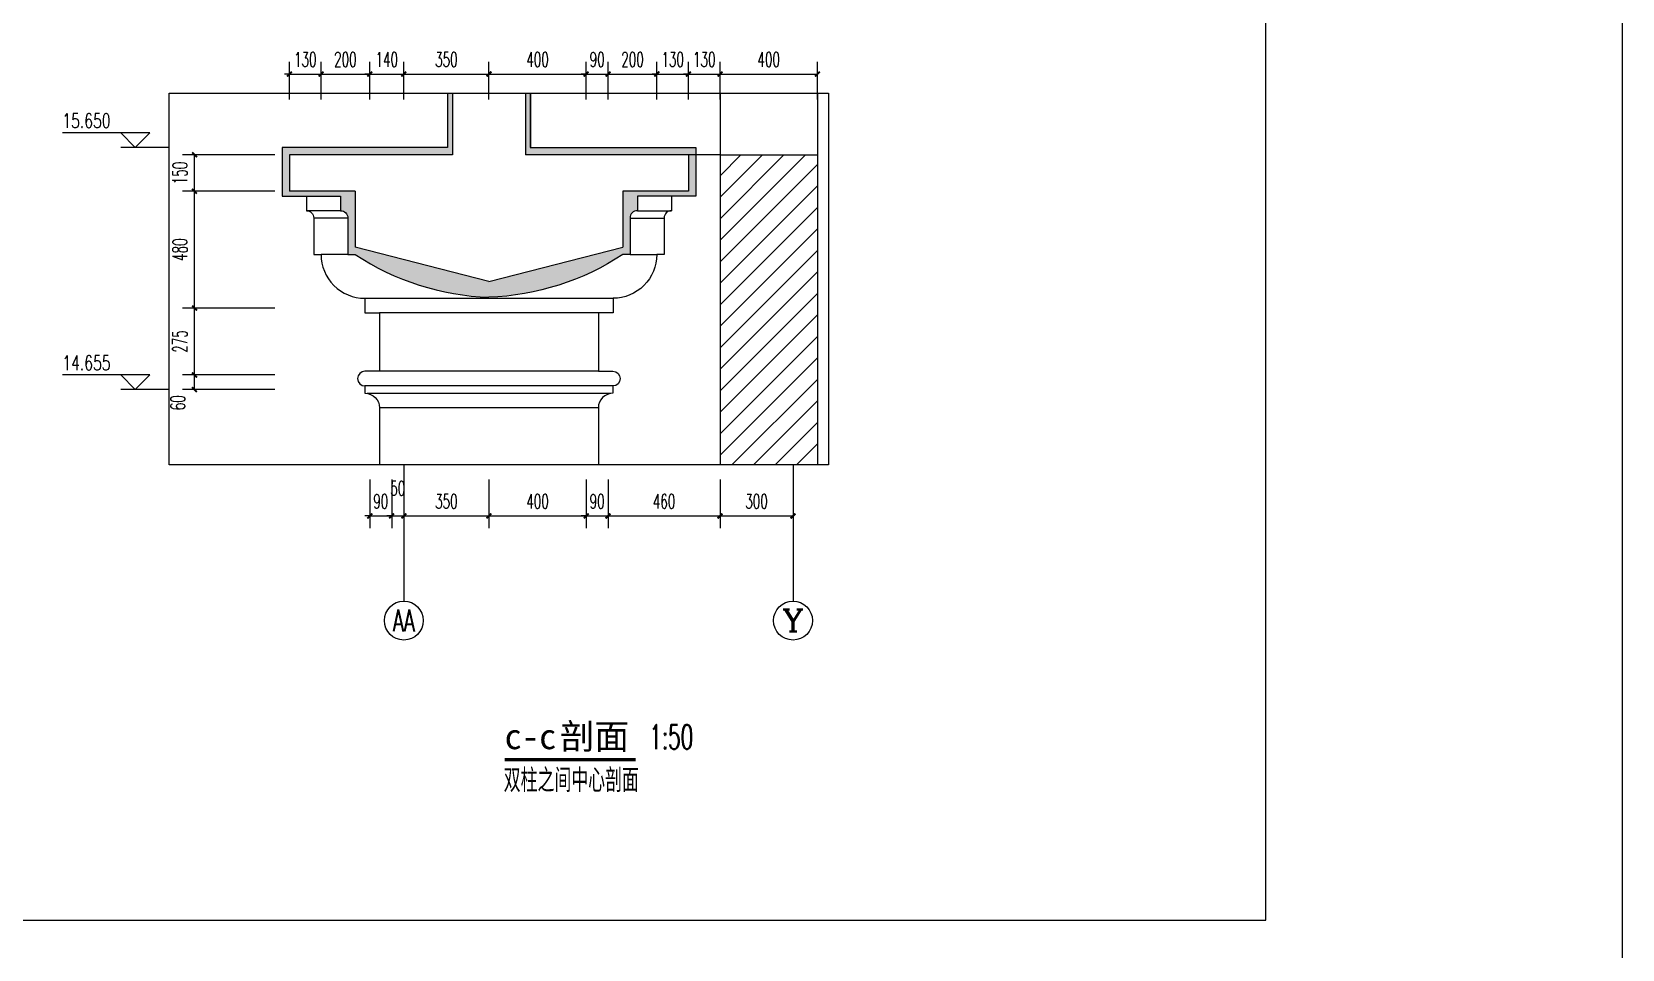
# Model space of a CAD drawing. Extents: x 0 to 125661, y -104936 to 8656.
# Drawn here: x 103498 to 110036, y -88477 to -84707 of the extents above; entities that cross this region are included whole.
import ezdxf
from ezdxf.enums import TextEntityAlignment as Align

# ---------------------------------------------------------------- set-up
doc = ezdxf.new("R2010")
doc.units = 0
doc.header["$LTSCALE"] = 800
doc.header["$MEASUREMENT"] = 0
doc.layers.get('0').update_dxf_attribs({"linetype": 'CONTINUOUS'})
doc.layers.get('Defpoints').update_dxf_attribs({"color": 1, "linetype": 'CONTINUOUS'})
for name, color, linetype in [('A-立面看线', 117, 'CONTINUOUS'), ('A-装饰构件', 197, 'CONTINUOUS'), ('AXIS', 3, 'CONTINUOUS'), ('AXIS_TEXT', 7, 'CONTINUOUS'), ('DIM_ELEV', 3, 'CONTINUOUS'), ('DIM_SYMB', 3, 'CONTINUOUS'), ('PUB_DIM', 3, 'CONTINUOUS'), ('PUB_HATCH', 8, 'CONTINUOUS'), ('PUB_TEXT', 7, 'CONTINUOUS'), ('WALL', 50, 'CONTINUOUS')]:
    doc.layers.add(name, color=color, linetype=linetype)
doc.styles.add('_TCH_AXIS', font='COMPLEX', dxfattribs={"bigfont": 'GBCBIG'})
doc.styles.add('_TCH_DIM', font='SIMPLEX', dxfattribs={"bigfont": 'GBCBIG'})
doc.styles.add('COMPLEX', font='COMPLEX')
doc.styles.add('DIM_FONT', font='SIMPLEX.shx', dxfattribs={"width": 0.6})
doc.styles.add('黑体', font='SIMHEI.TTF')
doc.dimstyles.new('DIMN20', dxfattribs={"dimscale": 0.2, "dimtxt": 300, "dimasz": 100, "dimexe": 250, "dimexo": 300, "dimgap": 150, "dimtad": 1, "dimdec": 0, "dimzin": 0, "dimdsep": 46, "dimtxsty": 'DIM_FONT', "dimblk": 'ARCHTICK', "dimcen": 0.09, "dimclrt": 7, "dimazin": 2, "dimtfac": 1, "dimtdec": 0, "dimtix": 1, "dimtmove": 2, "dimatfit": 3, "dimfxl": 0, "dimtolj": 1, "dimtzin": 0, "dimarcsym": 0})

# ---------------------------------------------------------------- blocks, each defined once
blk = doc.blocks.new('_ArchTick')
at = {"color": 0, "linetype": 'ByBlock', "const_width": 0.4}
blk.add_lwpolyline([(-0.5, -0.5), (0.5, 0.5)], dxfattribs=at)
blk = doc.blocks.new('*D1042')
at = {"layer": 'Defpoints', "color": 0}
for p in [(104887.6, -86486.7), (104977.6, -86486.7), (104977.6, -86696.7)]:
    blk.add_point(p, dxfattribs=at)
at = {"layer": 'PUB_DIM', "color": 0, "lineweight": -2}
for p, q in [((104887.6, -86546.7), (104887.6, -86746.7)), ((104977.6, -86546.7), (104977.6, -86746.7)), ((104887.6, -86696.7), (104867.6, -86696.7)), ((104887.6, -86696.7), (104977.6, -86696.7)), ((104977.6, -86696.7), (104997.6, -86696.7))]:
    blk.add_line(p, q, dxfattribs=at)
at = {"layer": 'PUB_DIM', "color": 0, "lineweight": -2, "xscale": 20, "yscale": 20, "zscale": 20}
blk.add_blockref('_ArchTick', (104887.6, -86696.7), dxfattribs=at)
at = {"layer": 'PUB_DIM', "color": 0, "lineweight": -2, "xscale": 20, "yscale": 20, "zscale": 20, "rotation": 180}
blk.add_blockref('_ArchTick', (104977.6, -86696.7), dxfattribs=at)
at = {"layer": 'PUB_DIM', "color": 7, "insert": (104932.6, -86636.7), "char_height": 60, "attachment_point": 5, "style": 'DIM_FONT'}
blk.add_mtext('\\A1;90', dxfattribs=at)
blk = doc.blocks.new('*D1043')
at = {"layer": 'Defpoints', "color": 0}
for p in [(104977.6, -86486.7), (105027.6, -86486.7), (105027.6, -86696.7)]:
    blk.add_point(p, dxfattribs=at)
at = {"layer": 'PUB_DIM', "color": 0, "lineweight": -2}
for p, q in [((104977.6, -86546.7), (104977.6, -86746.7)), ((105027.6, -86546.7), (105027.6, -86746.7)), ((104977.6, -86696.7), (104957.6, -86696.7)), ((104977.6, -86696.7), (105027.6, -86696.7)), ((105027.6, -86696.7), (105047.6, -86696.7))]:
    blk.add_line(p, q, dxfattribs=at)
at = {"layer": 'PUB_DIM', "color": 0, "lineweight": -2, "xscale": 20, "yscale": 20, "zscale": 20}
blk.add_blockref('_ArchTick', (104977.6, -86696.7), dxfattribs=at)
at = {"layer": 'PUB_DIM', "color": 0, "lineweight": -2, "xscale": 20, "yscale": 20, "zscale": 20, "rotation": 180}
blk.add_blockref('_ArchTick', (105027.6, -86696.7), dxfattribs=at)
at = {"layer": 'PUB_DIM', "color": 7, "insert": (105002.6, -86583.2), "char_height": 60, "attachment_point": 5, "style": 'DIM_FONT'}
blk.add_mtext('\\A1;50', dxfattribs=at)
blk = doc.blocks.new('*D1044')
at = {"layer": 'Defpoints', "color": 0}
for p in [(105027.6, -86486.7), (105377.6, -86486.7), (105377.6, -86696.7)]:
    blk.add_point(p, dxfattribs=at)
at = {"layer": 'PUB_DIM', "color": 0, "lineweight": -2}
for p, q in [((105027.6, -86546.7), (105027.6, -86746.7)), ((105377.6, -86546.7), (105377.6, -86746.7)), ((105027.6, -86696.7), (105377.6, -86696.7))]:
    blk.add_line(p, q, dxfattribs=at)
at = {"layer": 'PUB_DIM', "color": 0, "lineweight": -2, "xscale": 20, "yscale": 20, "zscale": 20, "rotation": 180}
blk.add_blockref('_ArchTick', (105027.6, -86696.7), dxfattribs=at)
at = {"layer": 'PUB_DIM', "color": 0, "lineweight": -2, "xscale": 20, "yscale": 20, "zscale": 20}
blk.add_blockref('_ArchTick', (105377.6, -86696.7), dxfattribs=at)
at = {"layer": 'PUB_DIM', "color": 7, "insert": (105202.6, -86636.7), "char_height": 60, "attachment_point": 5, "style": 'DIM_FONT'}
blk.add_mtext('\\A1;350', dxfattribs=at)
blk = doc.blocks.new('*D1045')
at = {"layer": 'Defpoints', "color": 0}
for p in [(105377.6, -86486.7), (105777.2, -86486.7), (105777.2, -86696.7)]:
    blk.add_point(p, dxfattribs=at)
at = {"layer": 'PUB_DIM', "color": 0, "lineweight": -2}
for p, q in [((105377.6, -86546.7), (105377.6, -86746.7)), ((105777.2, -86546.7), (105777.2, -86746.7)), ((105377.6, -86696.7), (105777.2, -86696.7))]:
    blk.add_line(p, q, dxfattribs=at)
at = {"layer": 'PUB_DIM', "color": 0, "lineweight": -2, "xscale": 20, "yscale": 20, "zscale": 20, "rotation": 180}
blk.add_blockref('_ArchTick', (105377.6, -86696.7), dxfattribs=at)
at = {"layer": 'PUB_DIM', "color": 0, "lineweight": -2, "xscale": 20, "yscale": 20, "zscale": 20}
blk.add_blockref('_ArchTick', (105777.2, -86696.7), dxfattribs=at)
at = {"layer": 'PUB_DIM', "color": 7, "insert": (105577.4, -86636.7), "char_height": 60, "attachment_point": 5, "style": 'DIM_FONT'}
blk.add_mtext('\\A1;400', dxfattribs=at)
blk = doc.blocks.new('*D1046')
at = {"layer": 'Defpoints', "color": 0}
for p in [(105777.2, -86486.7), (105867.2, -86486.7), (105867.2, -86696.7)]:
    blk.add_point(p, dxfattribs=at)
at = {"layer": 'PUB_DIM', "color": 0, "lineweight": -2}
for p, q in [((105777.2, -86546.7), (105777.2, -86746.7)), ((105867.2, -86546.7), (105867.2, -86746.7)), ((105777.2, -86696.7), (105757.2, -86696.7)), ((105777.2, -86696.7), (105867.2, -86696.7)), ((105867.2, -86696.7), (105887.2, -86696.7))]:
    blk.add_line(p, q, dxfattribs=at)
at = {"layer": 'PUB_DIM', "color": 0, "lineweight": -2, "xscale": 20, "yscale": 20, "zscale": 20}
blk.add_blockref('_ArchTick', (105777.2, -86696.7), dxfattribs=at)
at = {"layer": 'PUB_DIM', "color": 0, "lineweight": -2, "xscale": 20, "yscale": 20, "zscale": 20, "rotation": 180}
blk.add_blockref('_ArchTick', (105867.2, -86696.7), dxfattribs=at)
at = {"layer": 'PUB_DIM', "color": 7, "insert": (105822.2, -86636.7), "char_height": 60, "attachment_point": 5, "style": 'DIM_FONT'}
blk.add_mtext('\\A1;90', dxfattribs=at)
blk = doc.blocks.new('*D1047')
at = {"layer": 'Defpoints', "color": 0}
for p in [(105867.2, -86486.7), (106327.6, -86486.7), (106327.6, -86696.7)]:
    blk.add_point(p, dxfattribs=at)
at = {"layer": 'PUB_DIM', "color": 0, "lineweight": -2}
for p, q in [((105867.2, -86546.7), (105867.2, -86746.7)), ((106327.6, -86546.7), (106327.6, -86746.7)), ((105867.2, -86696.7), (106327.6, -86696.7))]:
    blk.add_line(p, q, dxfattribs=at)
at = {"layer": 'PUB_DIM', "color": 0, "lineweight": -2, "xscale": 20, "yscale": 20, "zscale": 20, "rotation": 180}
blk.add_blockref('_ArchTick', (105867.2, -86696.7), dxfattribs=at)
at = {"layer": 'PUB_DIM', "color": 0, "lineweight": -2, "xscale": 20, "yscale": 20, "zscale": 20}
blk.add_blockref('_ArchTick', (106327.6, -86696.7), dxfattribs=at)
at = {"layer": 'PUB_DIM', "color": 7, "insert": (106097.4, -86636.7), "char_height": 60, "attachment_point": 5, "style": 'DIM_FONT'}
blk.add_mtext('\\A1;460', dxfattribs=at)
blk = doc.blocks.new('*D1048')
at = {"layer": 'Defpoints', "color": 0}
for p in [(106327.6, -86486.7), (106627.6, -86486.7), (106627.6, -86696.7)]:
    blk.add_point(p, dxfattribs=at)
at = {"layer": 'PUB_DIM', "color": 0, "lineweight": -2}
for p, q in [((106327.6, -86546.7), (106327.6, -86746.7)), ((106627.6, -86546.7), (106627.6, -86746.7)), ((106327.6, -86696.7), (106627.6, -86696.7))]:
    blk.add_line(p, q, dxfattribs=at)
at = {"layer": 'PUB_DIM', "color": 0, "lineweight": -2, "xscale": 20, "yscale": 20, "zscale": 20, "rotation": 180}
blk.add_blockref('_ArchTick', (106327.6, -86696.7), dxfattribs=at)
at = {"layer": 'PUB_DIM', "color": 0, "lineweight": -2, "xscale": 20, "yscale": 20, "zscale": 20}
blk.add_blockref('_ArchTick', (106627.6, -86696.7), dxfattribs=at)
at = {"layer": 'PUB_DIM', "color": 7, "insert": (106477.6, -86636.7), "char_height": 60, "attachment_point": 5, "style": 'DIM_FONT'}
blk.add_mtext('\\A1;300', dxfattribs=at)
blk = doc.blocks.new('*D1049')
at = {"layer": 'Defpoints', "color": 0}
for p in [(104687.3, -84880.8), (104557.6, -85045.8), (104687.3, -85045.8)]:
    blk.add_point(p, dxfattribs=at)
at = {"layer": 'PUB_DIM', "color": 0, "lineweight": -2}
for p, q in [((104557.6, -84985.8), (104557.6, -84830.8)), ((104687.3, -84985.8), (104687.3, -84830.8)), ((104557.6, -84880.8), (104537.6, -84880.8)), ((104557.6, -84880.8), (104687.3, -84880.8)), ((104687.3, -84880.8), (104707.3, -84880.8))]:
    blk.add_line(p, q, dxfattribs=at)
at = {"layer": 'PUB_DIM', "color": 0, "lineweight": -2, "xscale": 20, "yscale": 20, "zscale": 20}
blk.add_blockref('_ArchTick', (104557.6, -84880.8), dxfattribs=at)
at = {"layer": 'PUB_DIM', "color": 0, "lineweight": -2, "xscale": 20, "yscale": 20, "zscale": 20, "rotation": 180}
blk.add_blockref('_ArchTick', (104687.3, -84880.8), dxfattribs=at)
at = {"layer": 'PUB_DIM', "color": 7, "insert": (104622.4, -84820.8), "char_height": 60, "attachment_point": 5, "style": 'DIM_FONT'}
blk.add_mtext('\\A1;130', dxfattribs=at)
blk = doc.blocks.new('*D1050')
at = {"layer": 'Defpoints', "color": 0}
for p in [(104887.3, -84880.8), (104687.3, -85045.8), (104887.3, -85045.8)]:
    blk.add_point(p, dxfattribs=at)
at = {"layer": 'PUB_DIM', "color": 0, "lineweight": -2}
for p, q in [((104687.3, -84985.8), (104687.3, -84830.8)), ((104887.3, -84985.8), (104887.3, -84830.8)), ((104687.3, -84880.8), (104887.3, -84880.8))]:
    blk.add_line(p, q, dxfattribs=at)
at = {"layer": 'PUB_DIM', "color": 0, "lineweight": -2, "xscale": 20, "yscale": 20, "zscale": 20, "rotation": 180}
blk.add_blockref('_ArchTick', (104687.3, -84880.8), dxfattribs=at)
at = {"layer": 'PUB_DIM', "color": 0, "lineweight": -2, "xscale": 20, "yscale": 20, "zscale": 20}
blk.add_blockref('_ArchTick', (104887.3, -84880.8), dxfattribs=at)
at = {"layer": 'PUB_DIM', "color": 7, "insert": (104787.3, -84820.8), "char_height": 60, "attachment_point": 5, "style": 'DIM_FONT'}
blk.add_mtext('\\A1;200', dxfattribs=at)
blk = doc.blocks.new('*D1051')
at = {"layer": 'Defpoints', "color": 0}
for p in [(105027.6, -84880.8), (104887.3, -85045.8), (105027.6, -85045.8)]:
    blk.add_point(p, dxfattribs=at)
at = {"layer": 'PUB_DIM', "color": 0, "lineweight": -2}
for p, q in [((104887.3, -84985.8), (104887.3, -84830.8)), ((105027.6, -84985.8), (105027.6, -84830.8)), ((104887.3, -84880.8), (104867.3, -84880.8)), ((104887.3, -84880.8), (105027.6, -84880.8)), ((105027.6, -84880.8), (105047.6, -84880.8))]:
    blk.add_line(p, q, dxfattribs=at)
at = {"layer": 'PUB_DIM', "color": 0, "lineweight": -2, "xscale": 20, "yscale": 20, "zscale": 20}
blk.add_blockref('_ArchTick', (104887.3, -84880.8), dxfattribs=at)
at = {"layer": 'PUB_DIM', "color": 0, "lineweight": -2, "xscale": 20, "yscale": 20, "zscale": 20, "rotation": 180}
blk.add_blockref('_ArchTick', (105027.6, -84880.8), dxfattribs=at)
at = {"layer": 'PUB_DIM', "color": 7, "insert": (104957.4, -84820.8), "char_height": 60, "attachment_point": 5, "style": 'DIM_FONT'}
blk.add_mtext('\\A1;140', dxfattribs=at)
blk = doc.blocks.new('*D1052')
at = {"layer": 'Defpoints', "color": 0}
for p in [(105377.6, -84880.8), (105027.6, -85045.8), (105377.6, -85045.8)]:
    blk.add_point(p, dxfattribs=at)
at = {"layer": 'PUB_DIM', "color": 0, "lineweight": -2}
for p, q in [((105027.6, -84985.8), (105027.6, -84830.8)), ((105377.6, -84985.8), (105377.6, -84830.8)), ((105027.6, -84880.8), (105377.6, -84880.8))]:
    blk.add_line(p, q, dxfattribs=at)
at = {"layer": 'PUB_DIM', "color": 0, "lineweight": -2, "xscale": 20, "yscale": 20, "zscale": 20, "rotation": 180}
blk.add_blockref('_ArchTick', (105027.6, -84880.8), dxfattribs=at)
at = {"layer": 'PUB_DIM', "color": 0, "lineweight": -2, "xscale": 20, "yscale": 20, "zscale": 20}
blk.add_blockref('_ArchTick', (105377.6, -84880.8), dxfattribs=at)
at = {"layer": 'PUB_DIM', "color": 7, "insert": (105202.6, -84820.8), "char_height": 60, "attachment_point": 5, "style": 'DIM_FONT'}
blk.add_mtext('\\A1;350', dxfattribs=at)
blk = doc.blocks.new('*D1053')
at = {"layer": 'Defpoints', "color": 0}
for p in [(105777.2, -84880.8), (105377.6, -85045.8), (105777.2, -85045.8)]:
    blk.add_point(p, dxfattribs=at)
at = {"layer": 'PUB_DIM', "color": 0, "lineweight": -2}
for p, q in [((105377.6, -84985.8), (105377.6, -84830.8)), ((105777.2, -84985.8), (105777.2, -84830.8)), ((105377.6, -84880.8), (105777.2, -84880.8))]:
    blk.add_line(p, q, dxfattribs=at)
at = {"layer": 'PUB_DIM', "color": 0, "lineweight": -2, "xscale": 20, "yscale": 20, "zscale": 20, "rotation": 180}
blk.add_blockref('_ArchTick', (105377.6, -84880.8), dxfattribs=at)
at = {"layer": 'PUB_DIM', "color": 0, "lineweight": -2, "xscale": 20, "yscale": 20, "zscale": 20}
blk.add_blockref('_ArchTick', (105777.2, -84880.8), dxfattribs=at)
at = {"layer": 'PUB_DIM', "color": 7, "insert": (105577.4, -84820.8), "char_height": 60, "attachment_point": 5, "style": 'DIM_FONT'}
blk.add_mtext('\\A1;400', dxfattribs=at)
blk = doc.blocks.new('*D1054')
at = {"layer": 'Defpoints', "color": 0}
for p in [(105867.6, -84880.8), (105777.2, -85045.8), (105867.6, -85045.8)]:
    blk.add_point(p, dxfattribs=at)
at = {"layer": 'PUB_DIM', "color": 0, "lineweight": -2}
for p, q in [((105777.2, -84985.8), (105777.2, -84830.8)), ((105867.6, -84985.8), (105867.6, -84830.8)), ((105777.2, -84880.8), (105757.2, -84880.8)), ((105777.2, -84880.8), (105867.6, -84880.8)), ((105867.6, -84880.8), (105887.6, -84880.8))]:
    blk.add_line(p, q, dxfattribs=at)
at = {"layer": 'PUB_DIM', "color": 0, "lineweight": -2, "xscale": 20, "yscale": 20, "zscale": 20}
blk.add_blockref('_ArchTick', (105777.2, -84880.8), dxfattribs=at)
at = {"layer": 'PUB_DIM', "color": 0, "lineweight": -2, "xscale": 20, "yscale": 20, "zscale": 20, "rotation": 180}
blk.add_blockref('_ArchTick', (105867.6, -84880.8), dxfattribs=at)
at = {"layer": 'PUB_DIM', "color": 7, "insert": (105822.4, -84820.8), "char_height": 60, "attachment_point": 5, "style": 'DIM_FONT'}
blk.add_mtext('\\A1;90', dxfattribs=at)
blk = doc.blocks.new('*D1055')
at = {"layer": 'Defpoints', "color": 0}
for p in [(106067.9, -84880.8), (105867.6, -85045.8), (106067.9, -85045.8)]:
    blk.add_point(p, dxfattribs=at)
at = {"layer": 'PUB_DIM', "color": 0, "lineweight": -2}
for p, q in [((105867.6, -84985.8), (105867.6, -84830.8)), ((106067.9, -84985.8), (106067.9, -84830.8)), ((105867.6, -84880.8), (106067.9, -84880.8))]:
    blk.add_line(p, q, dxfattribs=at)
at = {"layer": 'PUB_DIM', "color": 0, "lineweight": -2, "xscale": 20, "yscale": 20, "zscale": 20, "rotation": 180}
blk.add_blockref('_ArchTick', (105867.6, -84880.8), dxfattribs=at)
at = {"layer": 'PUB_DIM', "color": 0, "lineweight": -2, "xscale": 20, "yscale": 20, "zscale": 20}
blk.add_blockref('_ArchTick', (106067.9, -84880.8), dxfattribs=at)
at = {"layer": 'PUB_DIM', "color": 7, "insert": (105967.8, -84820.8), "char_height": 60, "attachment_point": 5, "style": 'DIM_FONT'}
blk.add_mtext('\\A1;200', dxfattribs=at)
blk = doc.blocks.new('*D1056')
at = {"layer": 'Defpoints', "color": 0}
for p in [(106197.6, -84880.8), (106067.9, -85045.8), (106197.6, -85045.8)]:
    blk.add_point(p, dxfattribs=at)
at = {"layer": 'PUB_DIM', "color": 0, "lineweight": -2}
for p, q in [((106067.9, -84985.8), (106067.9, -84830.8)), ((106197.6, -84985.8), (106197.6, -84830.8)), ((106067.9, -84880.8), (106047.9, -84880.8)), ((106067.9, -84880.8), (106197.6, -84880.8)), ((106197.6, -84880.8), (106217.6, -84880.8))]:
    blk.add_line(p, q, dxfattribs=at)
at = {"layer": 'PUB_DIM', "color": 0, "lineweight": -2, "xscale": 20, "yscale": 20, "zscale": 20}
blk.add_blockref('_ArchTick', (106067.9, -84880.8), dxfattribs=at)
at = {"layer": 'PUB_DIM', "color": 0, "lineweight": -2, "xscale": 20, "yscale": 20, "zscale": 20, "rotation": 180}
blk.add_blockref('_ArchTick', (106197.6, -84880.8), dxfattribs=at)
at = {"layer": 'PUB_DIM', "color": 7, "insert": (106132.8, -84820.8), "char_height": 60, "attachment_point": 5, "style": 'DIM_FONT'}
blk.add_mtext('\\A1;130', dxfattribs=at)
blk = doc.blocks.new('*D1057')
at = {"layer": 'Defpoints', "color": 0}
for p in [(106327.6, -84880.8), (106197.6, -85045.8), (106327.6, -85045.8)]:
    blk.add_point(p, dxfattribs=at)
at = {"layer": 'PUB_DIM', "color": 0, "lineweight": -2}
for p, q in [((106197.6, -84985.8), (106197.6, -84830.8)), ((106327.6, -84985.8), (106327.6, -84830.8)), ((106197.6, -84880.8), (106177.6, -84880.8)), ((106197.6, -84880.8), (106327.6, -84880.8)), ((106327.6, -84880.8), (106347.6, -84880.8))]:
    blk.add_line(p, q, dxfattribs=at)
at = {"layer": 'PUB_DIM', "color": 0, "lineweight": -2, "xscale": 20, "yscale": 20, "zscale": 20}
blk.add_blockref('_ArchTick', (106197.6, -84880.8), dxfattribs=at)
at = {"layer": 'PUB_DIM', "color": 0, "lineweight": -2, "xscale": 20, "yscale": 20, "zscale": 20, "rotation": 180}
blk.add_blockref('_ArchTick', (106327.6, -84880.8), dxfattribs=at)
at = {"layer": 'PUB_DIM', "color": 7, "insert": (106262.6, -84820.8), "char_height": 60, "attachment_point": 5, "style": 'DIM_FONT'}
blk.add_mtext('\\A1;130', dxfattribs=at)
blk = doc.blocks.new('*D1058')
at = {"layer": 'Defpoints', "color": 0}
for p in [(106727.6, -84880.8), (106327.6, -85045.8), (106727.6, -85045.8)]:
    blk.add_point(p, dxfattribs=at)
at = {"layer": 'PUB_DIM', "color": 0, "lineweight": -2}
for p, q in [((106327.6, -84985.8), (106327.6, -84830.8)), ((106727.6, -84985.8), (106727.6, -84830.8)), ((106327.6, -84880.8), (106727.6, -84880.8))]:
    blk.add_line(p, q, dxfattribs=at)
at = {"layer": 'PUB_DIM', "color": 0, "lineweight": -2, "xscale": 20, "yscale": 20, "zscale": 20, "rotation": 180}
blk.add_blockref('_ArchTick', (106327.6, -84880.8), dxfattribs=at)
at = {"layer": 'PUB_DIM', "color": 0, "lineweight": -2, "xscale": 20, "yscale": 20, "zscale": 20}
blk.add_blockref('_ArchTick', (106727.6, -84880.8), dxfattribs=at)
at = {"layer": 'PUB_DIM', "color": 7, "insert": (106527.6, -84820.8), "char_height": 60, "attachment_point": 5, "style": 'DIM_FONT'}
blk.add_mtext('\\A1;400', dxfattribs=at)
blk = doc.blocks.new('*D1069')
at = {"layer": 'Defpoints', "color": 0}
for p in [(104167.2, -85212.4), (104557.6, -85212.4), (104557.6, -85362.4)]:
    blk.add_point(p, dxfattribs=at)
at = {"layer": 'PUB_DIM', "color": 0, "lineweight": -2}
for p, q in [((104497.6, -85212.4), (104117.2, -85212.4)), ((104167.2, -85362.4), (104167.2, -85212.4)), ((104497.6, -85362.4), (104117.2, -85362.4))]:
    blk.add_line(p, q, dxfattribs=at)
at = {"layer": 'PUB_DIM', "color": 0, "lineweight": -2, "xscale": 20, "yscale": 20, "zscale": 20}
for p, rotation in [((104167.2, -85212.4), 90), ((104167.2, -85362.4), 270)]:
    blk.add_blockref('_ArchTick', p, dxfattribs=dict(at, rotation=rotation))
at = {"layer": 'PUB_DIM', "color": 7, "insert": (104107.2, -85287.4), "char_height": 60, "attachment_point": 5, "rotation": 90, "style": 'DIM_FONT'}
blk.add_mtext('\\A1;150', dxfattribs=at)
blk = doc.blocks.new('*D1070')
at = {"layer": 'Defpoints', "color": 0}
for p in [(104167.2, -85362.4), (104557.6, -85362.4), (104557.6, -85842.4)]:
    blk.add_point(p, dxfattribs=at)
at = {"layer": 'PUB_DIM', "color": 0, "lineweight": -2}
for p, q in [((104497.6, -85362.4), (104117.2, -85362.4)), ((104167.2, -85842.4), (104167.2, -85362.4)), ((104497.6, -85842.4), (104117.2, -85842.4))]:
    blk.add_line(p, q, dxfattribs=at)
at = {"layer": 'PUB_DIM', "color": 0, "lineweight": -2, "xscale": 20, "yscale": 20, "zscale": 20}
for p, rotation in [((104167.2, -85362.4), 90), ((104167.2, -85842.4), 270)]:
    blk.add_blockref('_ArchTick', p, dxfattribs=dict(at, rotation=rotation))
at = {"layer": 'PUB_DIM', "color": 7, "insert": (104107.2, -85602.4), "char_height": 60, "attachment_point": 5, "rotation": 90, "style": 'DIM_FONT'}
blk.add_mtext('\\A1;480', dxfattribs=at)
blk = doc.blocks.new('*D1071')
at = {"layer": 'Defpoints', "color": 0}
for p in [(104167.2, -85842.4), (104557.6, -85842.4), (104557.6, -86117.4)]:
    blk.add_point(p, dxfattribs=at)
at = {"layer": 'PUB_DIM', "color": 0, "lineweight": -2}
for p, q in [((104497.6, -85842.4), (104117.2, -85842.4)), ((104167.2, -86117.4), (104167.2, -85842.4)), ((104497.6, -86117.4), (104117.2, -86117.4))]:
    blk.add_line(p, q, dxfattribs=at)
at = {"layer": 'PUB_DIM', "color": 0, "lineweight": -2, "xscale": 20, "yscale": 20, "zscale": 20}
for p, rotation in [((104167.2, -85842.4), 90), ((104167.2, -86117.4), 270)]:
    blk.add_blockref('_ArchTick', p, dxfattribs=dict(at, rotation=rotation))
at = {"layer": 'PUB_DIM', "color": 7, "insert": (104107.2, -85979.9), "char_height": 60, "attachment_point": 5, "rotation": 90, "style": 'DIM_FONT'}
blk.add_mtext('\\A1;275', dxfattribs=at)
blk = doc.blocks.new('*D1072')
at = {"layer": 'Defpoints', "color": 0}
for p in [(104167.2, -86117.4), (104557.6, -86117.4), (104557.6, -86177.4)]:
    blk.add_point(p, dxfattribs=at)
at = {"layer": 'PUB_DIM', "color": 0, "lineweight": -2}
for p, q in [((104497.6, -86117.4), (104117.2, -86117.4)), ((104167.2, -86177.4), (104167.2, -86117.4)), ((104497.6, -86177.4), (104117.2, -86177.4))]:
    blk.add_line(p, q, dxfattribs=at)
at = {"layer": 'PUB_DIM', "color": 0, "lineweight": -2, "xscale": 20, "yscale": 20, "zscale": 20}
for p, rotation in [((104167.2, -86117.4), 90), ((104167.2, -86177.4), 270)]:
    blk.add_blockref('_ArchTick', p, dxfattribs=dict(at, rotation=rotation))
at = {"layer": 'PUB_DIM', "color": 7, "insert": (104098.2, -86231.4), "char_height": 60, "attachment_point": 5, "rotation": 90, "style": 'DIM_FONT'}
blk.add_mtext('\\A1;60', dxfattribs=at)
blk = doc.blocks.new('_AXISO')
blk.add_circle((0, 0), 0.5)
at = {"layer": 'AXIS_TEXT', "style": 'COMPLEX', "width": 1.041667}
blk.add_attdef('A', text='', height=0.56, dxfattribs=at).set_placement((-0.25, -0.28), (0.25, -0.28), align=Align.FIT)

msp = doc.modelspace()

# ---------------------------------------------------------------- hatches: boundary and pattern name
at = {"layer": 'PUB_HATCH'}
h = msp.add_hatch(dxfattribs=at)
h.set_pattern_fill('HEX', color=256, scale=10, style=0)
h.set_pattern_definition([(0, (104527.25, -85797.958), (0, 16.49778), [9.525, -19.05]), (120, (104527.25, -85797.958), (-14.2875, -8.24889), [9.525, -19.05]), (60, (104536.775, -85797.958), (-14.2875, 8.24889), [9.525, -19.05])])
h.paths.add_polyline_path([(105927.6, -85622.4), (105957.6, -85622.4), (105957.6, -85472.4, -0.414215), (105987.6, -85442.4), (105987.6, -85382.4), (106227.9, -85382.4), (106227.9, -85182.4), (105547.8, -85182.4), (105547.4, -85182.4), (105547.4, -84959.3), (105527.4, -84959.3), (105527.4, -85212.4), (106197.6, -85212.4), (106197.6, -85362.4), (105927.6, -85362.4), (105927.6, -85592.4), (105377.6, -85732.7), (104827.6, -85592.4), (104827.6, -85362.4), (104557.6, -85362.4), (104557.6, -85212.4), (105227.4, -85212.4), (105227.4, -84959.3), (105207.4, -84959.3), (105207.4, -85182.4), (104527.3, -85182.4), (104527.3, -85382.4), (104767.6, -85382.4), (104767.6, -85442.4, -0.414215), (104797.6, -85472.4), (104797.6, -85622.4), (104827.6, -85622.4, 0.137446), (105377.6, -85798, 0.137446)])
h = msp.add_hatch(dxfattribs=at)
h.set_pattern_fill('ANSI31', color=256, scale=500, style=0)
h.paths.add_polyline_path([(106327.6, -86486.7), (106727.6, -86486.7), (106727.6, -85212.4), (106327.6, -85212.4)])

# ---------------------------------------------------------------- linework, layer by layer
at = {"layer": 'A-立面看线'}
for p, q in [((106327.6, -85212.4), (105527.4, -85212.4)), ((104767.6, -85442.4), (104627.3, -85442.4)), ((105987.6, -85442.4), (106127.9, -85442.4)), ((104797.6, -85472.4), (104657.3, -85472.4)), ((105957.6, -85472.4), (106097.9, -85472.4)), ((104797.6, -85622.4), (104687.3, -85622.4)), ((105957.6, -85622.4), (106067.9, -85622.4)), ((104867.3, -85802.4), (105887.6, -85802.4)), ((105827.2, -85862.4), (104927.6, -85862.4)), ((105827.2, -86102.4), (104927.6, -86102.4)), ((105887.2, -86162.4), (104867.6, -86162.4)), ((105878.1, -86193.1), (104876.7, -86193.1)), ((105827.2, -86252.4), (104927.6, -86252.4))]:
    msp.add_line(p, q, dxfattribs=at)
for points in [[(105547.4, -84959.3), (105547.4, -85182.4), (106227.9, -85182.4), (106227.9, -85382.4), (106127.6, -85382.4), (106127.6, -85442.4, 0.414215), (106097.6, -85472.4), (106097.6, -85622.4), (106067.6, -85622.4, -0.414214), (105887.6, -85802.4), (105887.6, -85862.4), (105827.2, -85862.4), (105827.2, -86102.4), (105887.2, -86102.4, -1), (105887.2, -86162.4), (105887.2, -86192.4, 0.414214), (105827.2, -86252.4), (105827.2, -86486.7)], [(104627.3, -85382.4), (104627.3, -85442.4, -0.414215), (104657.3, -85472.4), (104657.3, -85622.4), (104687.3, -85622.4, 0.414214), (104867.3, -85802.4), (104867.3, -85862.4), (104927.6, -85862.4), (104927.6, -86102.4), (104867.6, -86102.4, 1), (104867.6, -86162.4), (104867.6, -86192.4, -0.414214), (104927.6, -86252.4), (104927.6, -86486.7)]]:
    msp.add_lwpolyline(points, format="xyb", dxfattribs=at)
at = {"layer": 'A-装饰构件', "color": 0}
for points in [[(105207.4, -84959.3), (105207.4, -85182.4), (104527.3, -85182.4), (104527.3, -85382.4), (104767.6, -85382.4), (104767.6, -85442.4, -0.414215), (104797.6, -85472.4), (104797.6, -85622.4), (104827.6, -85622.4, 0.137446), (105377.6, -85798)], [(105547.8, -84959.3), (105547.8, -85182.4), (106227.9, -85182.4), (106227.9, -85382.4), (105987.6, -85382.4), (105987.6, -85442.4, 0.414215), (105957.6, -85472.4), (105957.6, -85622.4), (105927.6, -85622.4, -0.137446), (105377.6, -85798)]]:
    msp.add_lwpolyline(points, format="xyb", dxfattribs=at)
at = {"layer": 'AXIS'}
for p, q in [((105027.6, -86486.7), (105027.6, -87046.7)), ((106627.6, -86486.7), (106627.6, -87046.7))]:
    msp.add_line(p, q, dxfattribs=at)
at = {"layer": 'Defpoints'}
msp.add_lwpolyline([(94287.2, -88357.7), (108571.1, -88357.7), (108571.1, -80647.8), (94287.2, -80647.8)], close=True, dxfattribs=at)
at = {"layer": 'Defpoints', "color": 6}
msp.add_lwpolyline([(104063, -84959.3), (106773.1, -84959.3), (106773.1, -86486.7), (104063, -86486.7)], close=True, dxfattribs=at)
at = {"layer": 'DIM_ELEV'}
for p, q in [((103983.8, -85122.4), (103623.8, -85122.4)), ((103923.8, -85182.4), (103863.8, -85122.4)), ((103923.8, -85182.4), (103983.8, -85122.4)), ((104063, -85182.4), (103863.8, -85182.4)), ((103983.8, -86117.4), (103623.8, -86117.4)), ((103923.8, -86177.4), (103863.8, -86117.4)), ((103923.8, -86177.4), (103983.8, -86117.4)), ((104063, -86177.4), (103863.8, -86177.4))]:
    msp.add_line(p, q, dxfattribs=at)
at = {"layer": 'DIM_SYMB', "const_width": 14}
msp.add_lwpolyline([(105441.5, -87698.4), (105981.1, -87698.4)], dxfattribs=at)
at = {"layer": 'PUB_HATCH', "color": 1}
msp.add_lwpolyline([(62723.1, -63269.7), (110036.2, -63269.7), (110036.2, -104935.6), (62723.1, -104935.6)], close=True, dxfattribs=at)
at = {"layer": 'WALL'}
for p, q in [((105227.4, -84959.3), (105227.4, -85212.4)), ((105527.4, -84959.3), (105527.4, -85212.4)), ((106327.6, -84959.3), (106327.6, -86486.7)), ((106727.6, -84959.3), (106727.6, -86486.7)), ((105227.4, -85212.4), (104557.6, -85212.4)), ((104557.6, -85212.4), (104557.6, -85362.4)), ((106197.6, -85212.4), (105527.4, -85212.4)), ((106197.6, -85212.4), (106197.6, -85362.4)), ((106327.6, -85212.4), (106727.6, -85212.4)), ((104827.6, -85362.4), (104557.6, -85362.4)), ((104827.6, -85362.4), (104827.6, -85592.4)), ((104827.6, -85362.4), (104827.6, -85592.4)), ((106197.6, -85362.4), (105927.6, -85362.4)), ((105927.6, -85362.4), (105927.6, -85592.4)), ((105377.6, -85732.7), (104827.6, -85592.4)), ((105377.6, -85732.7), (105927.6, -85592.4))]:
    msp.add_line(p, q, dxfattribs=at)

# ---------------------------------------------------------------- block references
at = {"layer": 'AXIS'}
ref = msp.add_blockref('_AXISO', (105027.6, -87126.7), dxfattribs=dict(at, xscale=160, yscale=160, zscale=160))
ref.add_attrib('A', 'AA', dxfattribs={"layer": 'AXIS_TEXT', "height": 90.51, "style": '_TCH_AXIS', "width": 0.538462}).set_placement((104982.3, -87172), (105072.8, -87172), align=Align.FIT)
ref = msp.add_blockref('_AXISO', (106627.6, -87126.7), dxfattribs=dict(at, xscale=160, yscale=160, zscale=160))
ref.add_attrib('A', 'Y', dxfattribs={"layer": 'AXIS_TEXT', "height": 90.5, "style": '_TCH_AXIS', "width": 1.105263}).set_placement((106582.3, -87172), (106672.8, -87172), align=Align.FIT)

# ---------------------------------------------------------------- texts
at = {"layer": 'PUB_TEXT'}
for s, height, style, width, p in [('15.650', 59.5, '_TCH_DIM', 0.705882, (103623.8, -85102.4)), ('14.655', 59.5, '_TCH_DIM', 0.705882, (103623.8, -86097.4)), ('1:50', 100, 'DIM_FONT', 0.6, (106037.1, -87655))]:
    msp.add_text(s, height=height, dxfattribs=dict(at, style=style, width=width)).set_placement(p)
for s, height, style, p in [('剖面', 104.56, '黑体', (105668.4, -87655)), ('c-c', 104.56, '黑体', (105441.5, -87655)), ('双柱之间中心剖面', 96.45, '_TCH_DIM', (105438.2, -87831.6))]:
    msp.add_text(s, height=height, dxfattribs=dict(at, style=style)).set_placement(p)

# ---------------------------------------------------------------- dimensions: what is measured, and where the dimension line sits
at = {"layer": 'PUB_DIM'}
for p1, p2, distance, picture, middle in [((104557.6, -85045.8), (104687.3, -85045.8), 165, '*D1049', (104622.4, -84820.8)), ((104687.3, -85045.8), (104887.3, -85045.8), 165, '*D1050', (104787.3, -84820.8)), ((104887.3, -85045.8), (105027.6, -85045.8), 165, '*D1051', (104957.4, -84820.8)), ((105027.6, -85045.8), (105377.6, -85045.8), 165, '*D1052', (105202.6, -84820.8)), ((105377.6, -85045.8), (105777.2, -85045.8), 165, '*D1053', (105577.4, -84820.8)), ((105777.2, -85045.8), (105867.6, -85045.8), 165, '*D1054', (105822.4, -84820.8)), ((105867.6, -85045.8), (106067.9, -85045.8), 165, '*D1055', (105967.8, -84820.8)), ((106067.9, -85045.8), (106197.6, -85045.8), 165, '*D1056', (106132.8, -84820.8)), ((106197.6, -85045.8), (106327.6, -85045.8), 165, '*D1057', (106262.6, -84820.8)), ((106327.6, -85045.8), (106727.6, -85045.8), 165, '*D1058', (106527.6, -84820.8)), ((104557.6, -85362.4), (104557.6, -85212.4), 390.4, '*D1069', (104107.2, -85287.4)), ((104557.6, -85842.4), (104557.6, -85362.4), 390.4, '*D1070', (104107.2, -85602.4)), ((104557.6, -86117.4), (104557.6, -85842.4), 390.4, '*D1071', (104107.2, -85979.9)), ((104887.6, -86486.7), (104977.6, -86486.7), -210, '*D1042', (104932.6, -86636.7)), ((105027.6, -86486.7), (105377.6, -86486.7), -210, '*D1044', (105202.6, -86636.7)), ((105377.6, -86486.7), (105777.2, -86486.7), -210, '*D1045', (105577.4, -86636.7)), ((105777.2, -86486.7), (105867.2, -86486.7), -210, '*D1046', (105822.2, -86636.7)), ((105867.2, -86486.7), (106327.6, -86486.7), -210, '*D1047', (106097.4, -86636.7)), ((106327.6, -86486.7), (106627.6, -86486.7), -210, '*D1048', (106477.6, -86636.7))]:
    dim = msp.add_aligned_dim(p1=p1, p2=p2, distance=distance, dimstyle='DIMN20', dxfattribs=at)
    dim.commit()
    dim.dimension.update_dxf_attribs({"geometry": picture, "text_midpoint": middle})
for base, p1, p2, angle, picture, middle in [((104167.2, -86117.4), (104557.6, -86177.4), (104557.6, -86117.4), 90, '*D1072', (104098.2, -86231.4)), ((105027.6, -86696.7), (104977.6, -86486.7), (105027.6, -86486.7), 0, '*D1043', (105002.6, -86583.2))]:
    dim = msp.add_linear_dim(base=base, p1=p1, p2=p2, angle=angle, dimstyle='DIMN20', dxfattribs=at)
    dim.commit()
    dim.dimension.update_dxf_attribs({"geometry": picture, "text_midpoint": middle, "dimtype": 161})

doc.saveas('drawing.dxf')
